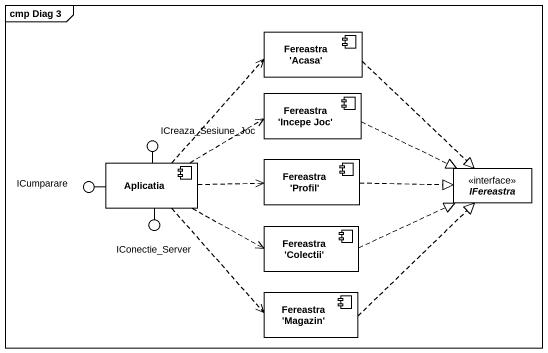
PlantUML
@startuml
mainframe cmp Diag 3
allowmixing
hide circle
hide empty members
component "Fereastra 'Acasa'" as Fereastra_Acasa
component "Fereastra 'Incepe Joc'" as Fereastra_Incepe_Joc
() ICreaza_Sesiune_Joc
() ICumparare
component Aplicatia
component "Fereastra 'Profil'" as Fereastra_Profil
interface IFereastra
() IConectie_Server
component "Fereastra 'Colectii'" as Fereastra_Colectii
component "Fereastra 'Magazin'" as Fereastra_Magazin
Aplicatia -up- ICreaza_Sesiune_Joc
Aplicatia -left- ICumparare
Aplicatia -- IConectie_Server
Fereastra_Acasa ..|> IFereastra
Fereastra_Incepe_Joc .right.|> IFereastra
Aplicatia .up.> Fereastra_Acasa
Aplicatia .right.> Fereastra_Incepe_Joc
Aplicatia .right.> Fereastra_Profil
Aplicatia .right.> Fereastra_Colectii
Aplicatia ..> Fereastra_Magazin
Fereastra_Profil .right.|> IFereastra
Fereastra_Colectii .right.|> IFereastra
Fereastra_Magazin .up.|> IFereastra
@enduml
